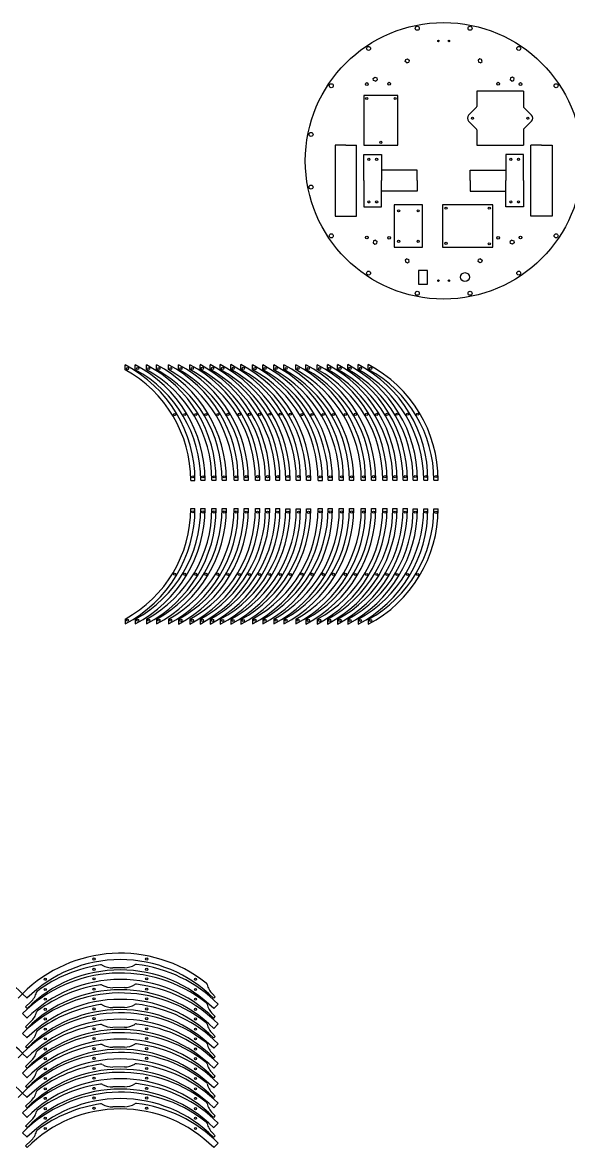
# Model space of a CAD drawing. Header units: millimetres. Extents: x -5261 to 5199, y -3405 to 2321.
# Drawn here: x -2005 to -1236, y -726 to 861 of the extents above; entities that cross this region are included whole.
import ezdxf

# ---------------------------------------------------------------- set-up
doc = ezdxf.new("R2010")
doc.units = ezdxf.units.MM
doc.layers.add('Capa1', color=7, linetype='Continuous')
doc.layers.add('Predeterminado', color=7, linetype='Continuous')

msp = doc.modelspace()

# ---------------------------------------------------------------- linework, layer by layer
at = {"layer": 'Capa1', "color": 7, "linetype": 'Continuous'}
for p, q in [((-1860.6, 371), (-1860.6, 377.8)), ((-1846.4, 371.1), (-1846.4, 377.9)), ((-1830.7, 371.1), (-1830.7, 377.9)), ((-1816.4, 371.2), (-1816.4, 378)), ((-1799.7, 371.2), (-1799.7, 378)), ((-1785.4, 371.3), (-1785.4, 378.1)), ((-1769.4, 371.3), (-1769.4, 378.1)), ((-1755.2, 371.4), (-1755.2, 378.2)), ((-1740.8, 371.4), (-1740.8, 378.2)), ((-1726.6, 371.5), (-1726.6, 378.3)), ((-1711.8, 371.5), (-1711.8, 378.3)), ((-1697.5, 371.5), (-1697.5, 378.4)), ((-1681.1, 371), (-1681.1, 377.8)), ((-1666.9, 371.1), (-1666.9, 377.9)), ((-1651.2, 371.1), (-1651.2, 377.9)), ((-1637, 371.2), (-1637, 378)), ((-1620.2, 371.2), (-1620.2, 378)), ((-1605.9, 371.3), (-1605.9, 378.1)), ((-1590, 371.3), (-1590, 378.1)), ((-1575.7, 371.4), (-1575.7, 378.2)), ((-1561.3, 371.4), (-1561.3, 378.2)), ((-1547.1, 371.5), (-1547.1, 378.3)), ((-1532.3, 371.5), (-1532.3, 378.3)), ((-1518.1, 371.5), (-1518.1, 378.4)), ((-1768.3, 215), (-1762.3, 215)), ((-1754.1, 215.1), (-1748.1, 215.1)), ((-1738.4, 215.1), (-1732.4, 215.1)), ((-1724.1, 215.2), (-1718.1, 215.2)), ((-1707.3, 215.2), (-1701.3, 215.2)), ((-1693.1, 215.3), (-1687.1, 215.3)), ((-1677.1, 215.3), (-1671.1, 215.3)), ((-1662.9, 215.4), (-1656.9, 215.4)), ((-1648.5, 215.4), (-1642.5, 215.4)), ((-1634.3, 215.4), (-1628.3, 215.4)), ((-1619.5, 215.4), (-1613.5, 215.4)), ((-1605.2, 215.5), (-1599.2, 215.5)), ((-1588.8, 215), (-1582.8, 215)), ((-1574.6, 215.1), (-1568.6, 215.1)), ((-1558.9, 215.1), (-1552.9, 215.1)), ((-1544.6, 215.2), (-1538.6, 215.2)), ((-1527.9, 215.2), (-1521.9, 215.2)), ((-1513.6, 215.3), (-1507.6, 215.3)), ((-1497.6, 215.3), (-1491.6, 215.3)), ((-1483.4, 215.4), (-1477.4, 215.4)), ((-1469, 215.4), (-1463, 215.4)), ((-1454.8, 215.4), (-1448.8, 215.4)), ((-1440, 215.4), (-1434, 215.4)), ((-1425.7, 215.5), (-1419.7, 215.5)), ((-1768.3, 175.5), (-1762.3, 175.5)), ((-1754.1, 175.4), (-1748.1, 175.4)), ((-1738.4, 175.4), (-1732.4, 175.4)), ((-1724.1, 175.4), (-1718.1, 175.4)), ((-1707.3, 175.4), (-1701.3, 175.4)), ((-1693.1, 175.3), (-1687.1, 175.3)), ((-1677.1, 175.3), (-1671.1, 175.3)), ((-1662.9, 175.2), (-1656.9, 175.2)), ((-1648.5, 175.2), (-1642.5, 175.2)), ((-1634.3, 175.1), (-1628.3, 175.1)), ((-1619.5, 175.1), (-1613.5, 175.1)), ((-1605.2, 175), (-1599.2, 175)), ((-1588.8, 175.5), (-1582.8, 175.5)), ((-1574.6, 175.4), (-1568.6, 175.4)), ((-1558.9, 175.4), (-1552.9, 175.4)), ((-1544.6, 175.4), (-1538.6, 175.4)), ((-1527.9, 175.4), (-1521.9, 175.4)), ((-1513.6, 175.3), (-1507.6, 175.3)), ((-1497.6, 175.3), (-1491.6, 175.3)), ((-1483.4, 175.2), (-1477.4, 175.2)), ((-1469, 175.2), (-1463, 175.2)), ((-1454.8, 175.1), (-1448.8, 175.1)), ((-1440, 175.1), (-1434, 175.1)), ((-1425.7, 175), (-1419.7, 175)), ((-1860.6, 19.5), (-1860.6, 12.7)), ((-1846.4, 19.4), (-1846.4, 12.6)), ((-1830.7, 19.4), (-1830.7, 12.6)), ((-1816.4, 19.3), (-1816.4, 12.5)), ((-1799.7, 19.3), (-1799.7, 12.5)), ((-1785.4, 19.2), (-1785.4, 12.4)), ((-1769.4, 19.2), (-1769.4, 12.4)), ((-1755.2, 19.2), (-1755.2, 12.3)), ((-1740.8, 19.2), (-1740.8, 12.3)), ((-1726.6, 19.1), (-1726.6, 12.3)), ((-1711.8, 19.1), (-1711.8, 12.3)), ((-1697.5, 19), (-1697.5, 12.2)), ((-1681.1, 19.5), (-1681.1, 12.7)), ((-1666.9, 19.4), (-1666.9, 12.6)), ((-1651.2, 19.4), (-1651.2, 12.6)), ((-1637, 19.3), (-1637, 12.5)), ((-1620.2, 19.3), (-1620.2, 12.5)), ((-1605.9, 19.2), (-1605.9, 12.4)), ((-1590, 19.2), (-1590, 12.4)), ((-1575.7, 19.2), (-1575.7, 12.3)), ((-1561.3, 19.2), (-1561.3, 12.3)), ((-1547.1, 19.1), (-1547.1, 12.3)), ((-1532.3, 19.1), (-1532.3, 12.3)), ((-1518.1, 19), (-1518.1, 12.2)), ((-1892.9, -468.7), (-1893.1, -468.6)), ((-1861.8, -472.2), (-1878.1, -472.4)), ((-1869.9, -475.3), (-1869.9, -475.3)), ((-1869.9, -475.3), (-1869.9, -475.3)), ((-1847.2, -468.1), (-1846.9, -468)), ((-1985.6, -507.1), (-1985.6, -506.9)), ((-1892.9, -496.7), (-1893.1, -496.6)), ((-1861.8, -500.2), (-1878.1, -500.4)), ((-1869.9, -503.3), (-1869.9, -503.3)), ((-1869.9, -503.3), (-1869.9, -503.3)), ((-1847.2, -496.1), (-1846.9, -496)), ((-2011.7, -515.3), (-2005.3, -509)), ((-1999, -515.3), (-2005.3, -509)), ((-2001.1, -527.6), (-1993.5, -520.2)), ((-1737.7, -509.2), (-1733.8, -513.2)), ((-1735.9, -515.3), (-1733.8, -513.2)), ((-1735.9, -529.7), (-1729.6, -523.4)), ((-1999, -543.3), (-2005.3, -537)), ((-1999, -529.7), (-2001.1, -527.6)), ((-1985.6, -535.1), (-1985.6, -534.9)), ((-1892.9, -524.7), (-1893.1, -524.6)), ((-1861.8, -528.2), (-1878.1, -528.4)), ((-1869.9, -531.3), (-1869.9, -531.3)), ((-1869.9, -531.3), (-1869.9, -531.3)), ((-1847.2, -524.1), (-1846.9, -524)), ((-1737.7, -537.2), (-1733.8, -541.2)), ((-2001.1, -555.6), (-1993.5, -548.2)), ((-1892.9, -552.7), (-1893.1, -552.6)), ((-1847.2, -552.1), (-1846.9, -552)), ((-1735.9, -543.3), (-1733.8, -541.2)), ((-1735.9, -557.7), (-1729.6, -551.4)), ((-1999, -571.3), (-2005.3, -565)), ((-1999, -557.7), (-2001.1, -555.6)), ((-1985.6, -563.1), (-1985.6, -562.9)), ((-1861.8, -556.2), (-1878.1, -556.4)), ((-1869.9, -559.3), (-1869.9, -559.3)), ((-1869.9, -559.3), (-1869.9, -559.3)), ((-1737.7, -565.2), (-1733.8, -569.2)), ((-1735.9, -571.3), (-1733.8, -569.2)), ((-2001.1, -583.6), (-1993.5, -576.2)), ((-1999, -585.7), (-2001.1, -583.6)), ((-1892.9, -580.7), (-1893.1, -580.6)), ((-1861.8, -584.2), (-1878.1, -584.4)), ((-1847.2, -580.1), (-1847, -580)), ((-1735.9, -585.7), (-1729.6, -579.4)), ((-2011.7, -599.3), (-2005.3, -593)), ((-1999, -599.3), (-2005.3, -593)), ((-1985.6, -591.1), (-1985.6, -590.9)), ((-1869.9, -587.3), (-1869.9, -587.3)), ((-1869.9, -587.3), (-1869.9, -587.3)), ((-1737.7, -593.2), (-1733.8, -597.2)), ((-1735.9, -599.3), (-1733.8, -597.2)), ((-2001.1, -611.6), (-1993.5, -604.2)), ((-1999, -613.7), (-2001.1, -611.6)), ((-1892.9, -608.7), (-1893, -608.6)), ((-1861.8, -612.2), (-1878.1, -612.4)), ((-1869.9, -615.3), (-1869.9, -615.3)), ((-1869.9, -615.3), (-1869.9, -615.3)), ((-1847.2, -608.1), (-1846.9, -608)), ((-1735.9, -613.7), (-1729.6, -607.4)), ((-1999, -627.3), (-2005.3, -621)), ((-2001.1, -639.6), (-1993.5, -632.2)), ((-1985.6, -619.1), (-1985.6, -618.9)), ((-1737.7, -621.2), (-1733.8, -625.2)), ((-1735.9, -627.3), (-1733.8, -625.2)), ((-2011.7, -655.3), (-2005.3, -649)), ((-1999, -655.3), (-2005.3, -649)), ((-1999, -641.7), (-2001.1, -639.6)), ((-1985.6, -647.1), (-1985.6, -646.9)), ((-1892.9, -636.7), (-1893, -636.6)), ((-1861.8, -640.2), (-1878.1, -640.4)), ((-1869.9, -643.3), (-1869.9, -643.3)), ((-1869.9, -643.3), (-1869.9, -643.3)), ((-1737.7, -649.2), (-1733.8, -653.2)), ((-1735.9, -641.7), (-1729.6, -635.4)), ((-2001.1, -667.6), (-1993.5, -660.2)), ((-1892.9, -664.7), (-1893.1, -664.6)), ((-1735.9, -655.3), (-1733.8, -653.2)), ((-1735.9, -669.7), (-1729.6, -663.4)), ((-1999, -683.3), (-2005.3, -677)), ((-1999, -669.7), (-2001.1, -667.6)), ((-1985.6, -675.1), (-1985.6, -674.9)), ((-1861.8, -668.2), (-1878.1, -668.4)), ((-1869.9, -671.3), (-1869.9, -671.3)), ((-1869.9, -671.3), (-1869.9, -671.3)), ((-1737.7, -677.2), (-1733.8, -681.2)), ((-1735.9, -683.3), (-1733.8, -681.2)), ((-2001.1, -695.6), (-1993.5, -688.2)), ((-1999, -697.7), (-2001.1, -695.6)), ((-1735.9, -697.7), (-1729.6, -691.4)), ((-1999, -711.3), (-2005.3, -705)), ((-1985.6, -703.1), (-1985.6, -702.9)), ((-1737.7, -705.2), (-1733.8, -709.2)), ((-1735.9, -711.3), (-1733.8, -709.2)), ((-2001.1, -723.6), (-1993.5, -716.2)), ((-1999, -725.7), (-2001.1, -723.6)), ((-1735.9, -725.7), (-1729.6, -719.4))]:
    msp.add_line(p, q, dxfattribs=at)
for centre, radius in [((-1449, 852.6), 2.83), ((-1374.7, 852.6), 2.83), ((-1517.7, 824.1), 2.83), ((-1306, 824.1), 2.83), ((-1570.2, 771.6), 2.83), ((-1253.4, 771.6), 2.83), ((-1598.7, 702.9), 2.83), ((-1598.7, 628.6), 2.83), ((-1570.2, 559.9), 2.83), ((-1253.4, 559.9), 2.83), ((-1517.7, 507.3), 2.83), ((-1306, 507.3), 2.83), ((-1449, 478.9), 2.83), ((-1374.7, 478.9), 2.83), ((-1857.3, 372.6), 1.5), ((-1843.1, 372.7), 1.5), ((-1827.4, 372.7), 1.5), ((-1813.1, 372.8), 1.5), ((-1796.4, 372.8), 1.5), ((-1782.1, 372.9), 1.5), ((-1766.1, 372.9), 1.5), ((-1751.9, 373), 1.5), ((-1737.5, 373), 1.5), ((-1723.3, 373), 1.5), ((-1708.5, 373), 1.5), ((-1694.2, 373.1), 1.5), ((-1677.8, 372.6), 1.5), ((-1663.6, 372.7), 1.5), ((-1647.9, 372.7), 1.5), ((-1633.7, 372.8), 1.5), ((-1616.9, 372.8), 1.5), ((-1602.6, 372.9), 1.5), ((-1586.6, 372.9), 1.5), ((-1572.4, 373), 1.5), ((-1558, 373), 1.5), ((-1543.8, 373), 1.5), ((-1529, 373), 1.5), ((-1514.8, 373.1), 1.5), ((-1791, 307.8), 1.5), ((-1776.7, 307.9), 1.5), ((-1761, 307.9), 1.5), ((-1746.8, 308), 1.5), ((-1730, 308), 1.5), ((-1715.8, 308.1), 1.5), ((-1699.8, 308.1), 1.5), ((-1685.6, 308.2), 1.5), ((-1671.2, 308.2), 1.5), ((-1656.9, 308.3), 1.5), ((-1642.1, 308.3), 1.5), ((-1627.9, 308.3), 1.5), ((-1611.5, 307.8), 1.5), ((-1597.3, 307.9), 1.5), ((-1581.6, 307.9), 1.5), ((-1567.3, 308), 1.5), ((-1550.5, 308), 1.5), ((-1536.3, 308.1), 1.5), ((-1520.3, 308.1), 1.5), ((-1506.1, 308.2), 1.5), ((-1491.7, 308.2), 1.5), ((-1477.5, 308.3), 1.5), ((-1462.7, 308.3), 1.5), ((-1448.4, 308.3), 1.5), ((-1765.3, 220), 1.5), ((-1751.1, 220.1), 1.5), ((-1735.4, 220.1), 1.5), ((-1721.1, 220.1), 1.5), ((-1704.3, 220.1), 1.5), ((-1690.1, 220.2), 1.5), ((-1674.1, 220.2), 1.5), ((-1659.9, 220.3), 1.5), ((-1645.5, 220.3), 1.5), ((-1631.3, 220.4), 1.5), ((-1616.5, 220.4), 1.5), ((-1602.2, 220.5), 1.5), ((-1585.8, 220), 1.5), ((-1571.6, 220.1), 1.5), ((-1555.9, 220.1), 1.5), ((-1541.6, 220.1), 1.5), ((-1524.9, 220.1), 1.5), ((-1510.6, 220.2), 1.5), ((-1494.6, 220.2), 1.5), ((-1480.4, 220.3), 1.5), ((-1466, 220.3), 1.5), ((-1451.8, 220.4), 1.5), ((-1437, 220.4), 1.5), ((-1422.7, 220.5), 1.5), ((-1765.3, 170.6), 1.5), ((-1751.1, 170.5), 1.5), ((-1735.4, 170.5), 1.5), ((-1721.1, 170.4), 1.5), ((-1704.3, 170.4), 1.5), ((-1690.1, 170.3), 1.5), ((-1674.1, 170.3), 1.5), ((-1659.9, 170.2), 1.5), ((-1645.5, 170.2), 1.5), ((-1631.3, 170.1), 1.5), ((-1616.5, 170.1), 1.5), ((-1602.2, 170), 1.5), ((-1585.8, 170.6), 1.5), ((-1571.6, 170.5), 1.5), ((-1555.9, 170.5), 1.5), ((-1541.6, 170.4), 1.5), ((-1524.9, 170.4), 1.5), ((-1510.6, 170.3), 1.5), ((-1494.6, 170.3), 1.5), ((-1480.4, 170.2), 1.5), ((-1466, 170.2), 1.5), ((-1451.8, 170.1), 1.5), ((-1437, 170.1), 1.5), ((-1422.7, 170), 1.5), ((-1791, 82.7), 1.5), ((-1776.7, 82.6), 1.5), ((-1761, 82.6), 1.5), ((-1746.8, 82.5), 1.5), ((-1730, 82.5), 1.5), ((-1715.8, 82.4), 1.5), ((-1699.8, 82.4), 1.5), ((-1685.6, 82.4), 1.5), ((-1671.2, 82.4), 1.5), ((-1656.9, 82.3), 1.5), ((-1642.1, 82.3), 1.5), ((-1627.9, 82.2), 1.5), ((-1611.5, 82.7), 1.5), ((-1597.3, 82.6), 1.5), ((-1581.6, 82.6), 1.5), ((-1567.3, 82.5), 1.5), ((-1550.5, 82.5), 1.5), ((-1536.3, 82.4), 1.5), ((-1520.3, 82.4), 1.5), ((-1506.1, 82.4), 1.5), ((-1491.7, 82.4), 1.5), ((-1477.5, 82.3), 1.5), ((-1462.7, 82.3), 1.5), ((-1448.4, 82.2), 1.5), ((-1857.3, 17.9), 1.5), ((-1843.1, 17.8), 1.5), ((-1827.4, 17.8), 1.5), ((-1813.1, 17.8), 1.5), ((-1796.4, 17.8), 1.5), ((-1782.1, 17.7), 1.5), ((-1766.1, 17.7), 1.5), ((-1751.9, 17.6), 1.5), ((-1737.5, 17.6), 1.5), ((-1723.3, 17.5), 1.5), ((-1708.5, 17.5), 1.5), ((-1694.2, 17.4), 1.5), ((-1677.8, 17.9), 1.5), ((-1663.6, 17.8), 1.5), ((-1647.9, 17.8), 1.5), ((-1633.7, 17.8), 1.5), ((-1616.9, 17.8), 1.5), ((-1602.6, 17.7), 1.5), ((-1586.6, 17.7), 1.5), ((-1572.4, 17.6), 1.5), ((-1558, 17.6), 1.5), ((-1543.8, 17.5), 1.5), ((-1529, 17.5), 1.5), ((-1514.8, 17.4), 1.5), ((-1904.6, -460), 1.5), ((-1830.3, -460), 1.5), ((-1904.6, -474.4), 1.5), ((-1830.3, -474.4), 1.5), ((-1973.3, -488.5), 1.5), ((-1904.6, -488), 1.5), ((-1830.3, -488), 1.5), ((-1761.6, -488.5), 1.5), ((-1973.3, -502.9), 1.5), ((-1904.6, -502.4), 1.5), ((-1830.3, -502.4), 1.5), ((-1761.6, -502.9), 1.5), ((-1973.3, -516.5), 1.5), ((-1904.6, -516), 1.5), ((-1830.3, -516), 1.5), ((-1761.6, -516.5), 1.5), ((-1973.3, -530.9), 1.5), ((-1904.6, -530.4), 1.5), ((-1830.3, -530.4), 1.5), ((-1761.6, -530.9), 1.5), ((-1973.3, -544.5), 1.5), ((-1904.6, -544), 1.5), ((-1830.3, -544), 1.5), ((-1761.6, -544.5), 1.5), ((-1973.3, -558.9), 1.5), ((-1973.3, -572.5), 1.5), ((-1904.6, -558.4), 1.5), ((-1904.6, -572), 1.5), ((-1830.3, -558.4), 1.5), ((-1830.3, -572), 1.5), ((-1761.6, -558.9), 1.5), ((-1761.6, -572.5), 1.5), ((-1973.3, -586.9), 1.5), ((-1904.6, -586.4), 1.5), ((-1830.3, -586.4), 1.5), ((-1761.6, -586.9), 1.5), ((-1973.3, -600.5), 1.5), ((-1904.6, -600), 1.5), ((-1830.3, -600), 1.5), ((-1761.6, -600.5), 1.5), ((-1973.3, -614.9), 1.5), ((-1904.6, -614.4), 1.5), ((-1830.3, -614.4), 1.5), ((-1761.6, -614.9), 1.5), ((-1973.3, -628.5), 1.5), ((-1904.6, -628), 1.5), ((-1830.3, -628), 1.5), ((-1761.6, -628.5), 1.5), ((-1973.3, -642.9), 1.5), ((-1904.6, -642.4), 1.5), ((-1830.3, -642.4), 1.5), ((-1761.6, -642.9), 1.5), ((-1973.3, -656.5), 1.5), ((-1904.6, -656), 1.5), ((-1830.3, -656), 1.5), ((-1761.6, -656.5), 1.5), ((-1973.3, -670.9), 1.5), ((-1904.6, -670.4), 1.5), ((-1830.3, -670.4), 1.5), ((-1761.6, -670.9), 1.5), ((-1973.3, -684.5), 1.5), ((-1973.3, -698.9), 1.5), ((-1761.6, -684.5), 1.5), ((-1761.6, -698.9), 1.5)]:
    msp.add_circle(centre, radius, dxfattribs=at)
for centre, radius, start, end in [((-1867.5, -646.8), 186, 45, 135.004), ((-1867.5, -661.3), 186, 44.996, 135), ((-1894.7, -471.7), 3.5, 61.0668, 98.1816), ((-1878.5, -442.4), 30, 241.0668, 270.7609), ((-1862.2, -442.2), 30, 270.7609, 300.4536), ((-1845.2, -471), 3.5, 83.3392, 120.4536), ((-1867.5, -674.8), 186, 45, 135.004), ((-1867.5, -689.3), 186, 44.996, 135), ((-2014.4, -498.7), 30, 314.2391, 343.9332), ((-1982.2, -507.9), 3.5, 126.8184, 163.9332), ((-1894.7, -499.7), 3.5, 61.0668, 98.1816), ((-1878.5, -470.4), 30, 241.0668, 270.7609), ((-1862.2, -470.2), 30, 270.7609, 300.4536), ((-1845.2, -499), 3.5, 83.3392, 120.4536), ((-1748.7, -496.6), 3.5, 14.5464, 51.6608), ((-1716.2, -488.2), 30, 194.5464, 224.2391), ((-1867.5, -702.8), 186, 45, 135.004), ((-1748.7, -524.6), 3.5, 14.5464, 51.6608), ((-1867.5, -717.3), 186, 44.996, 135), ((-2014.4, -526.7), 30, 314.2391, 343.9332), ((-1982.2, -535.9), 3.5, 126.8184, 163.9332), ((-1894.7, -527.7), 3.5, 61.0668, 98.1816), ((-1878.5, -498.4), 30, 241.0668, 270.7609), ((-1862.2, -498.2), 30, 270.7609, 300.4536), ((-1845.2, -527), 3.5, 83.3392, 120.4536), ((-1716.2, -516.2), 30, 194.5464, 224.2391), ((-1867.5, -730.8), 186, 45, 135.004), ((-1894.7, -555.7), 3.5, 61.0668, 98.1816), ((-1878.5, -526.4), 30, 241.0668, 270.7609), ((-1862.2, -526.2), 30, 270.7609, 300.4536), ((-1845.2, -555), 3.5, 83.3392, 120.4536), ((-1748.7, -552.6), 3.5, 14.5464, 51.6608), ((-1716.2, -544.2), 30, 194.5464, 224.2391), ((-1867.5, -745.3), 186, 44.996, 135), ((-2014.4, -554.7), 30, 314.2391, 343.9332), ((-1982.2, -563.9), 3.5, 126.8184, 163.9332), ((-1867.5, -758.8), 186, 45, 135.004), ((-1894.7, -583.7), 3.5, 61.0668, 98.1816), ((-1878.5, -554.4), 30, 241.0668, 270.7609), ((-1862.2, -554.2), 30, 270.7609, 300.1161), ((-1845.2, -583), 3.5, 83.3389, 120.1161), ((-1748.7, -580.6), 3.5, 14.5464, 51.6608), ((-1716.2, -572.2), 30, 194.5464, 224.2391), ((-1867.5, -773.3), 186, 44.996, 135), ((-1867.5, -786.8), 186, 45, 135.004), ((-2014.4, -582.7), 30, 314.2391, 343.9332), ((-1982.2, -591.9), 3.5, 126.8184, 163.9332), ((-1867.5, -801.3), 186, 44.996, 135), ((-1982.2, -619.9), 3.5, 126.8184, 163.9332), ((-1894.7, -611.7), 3.5, 61.3913, 98.1819), ((-1878.5, -582.4), 30, 241.3913, 270.7609), ((-1862.2, -582.2), 30, 270.7609, 300.4536), ((-1845.2, -611), 3.5, 83.3392, 120.4536), ((-1748.7, -608.6), 3.5, 14.5464, 51.6608), ((-1716.2, -600.2), 30, 194.5464, 224.2391), ((-1867.5, -814.8), 186, 45, 135.004), ((-2014.4, -610.7), 30, 314.2391, 343.9332), ((-1748.7, -636.6), 3.5, 14.5464, 51.6608), ((-1867.5, -829.3), 186, 44.996, 135), ((-2014.4, -638.7), 30, 314.2391, 343.9332), ((-1982.2, -647.9), 3.5, 126.8184, 163.9332), ((-1894.7, -639.7), 3.5, 61.3913, 98.1819), ((-1878.5, -610.4), 30, 241.3913, 270.7609), ((-1862.2, -610.2), 30, 270.7609, 300.4536), ((-1845.2, -639), 3.5, 83.3392, 120.4536), ((-1716.2, -628.2), 30, 194.5464, 224.2391), ((-1867.5, -842.8), 186, 45, 135.004), ((-1894.7, -667.7), 3.5, 61.0668, 98.1816), ((-1878.5, -638.4), 30, 241.0668, 270.7609), ((-1862.2, -638.2), 30, 270.7609, 300.4536), ((-1845.2, -667), 3.5, 83.3392, 120.4536), ((-1748.7, -664.6), 3.5, 14.5464, 51.6608), ((-1716.2, -656.2), 30, 194.5464, 224.2391), ((-1867.5, -857.3), 186, 44.996, 135), ((-2014.4, -666.7), 30, 314.2391, 343.9332), ((-1982.2, -675.9), 3.5, 126.8184, 163.9332), ((-1748.7, -692.6), 3.5, 14.5464, 51.6608), ((-1716.2, -684.2), 30, 194.5464, 224.2391), ((-2014.4, -694.7), 30, 314.2391, 343.9332), ((-1982.2, -703.9), 3.5, 126.8184, 163.9332)]:
    msp.add_arc(centre, radius, start, end, dxfattribs=at)
at = {"layer": 'Predeterminado', "color": 7, "linetype": 'Continuous'}
for p, q in [((-1465.4, 808.5), (-1462.6, 809.5)), ((-1462.6, 809.5), (-1460.4, 807.7)), ((-1361, 809.5), (-1363.3, 807.7)), ((-1358.3, 808.5), (-1361, 809.5)), ((-1465.9, 805.7), (-1465.4, 808.5)), ((-1463.6, 803.8), (-1465.9, 805.7)), ((-1463.6, 803.8), (-1460.9, 804.8)), ((-1460.4, 807.7), (-1460.9, 804.8)), ((-1363.3, 807.7), (-1362.8, 804.8)), ((-1360, 803.8), (-1362.8, 804.8)), ((-1360, 803.8), (-1357.8, 805.7)), ((-1357.8, 805.7), (-1358.3, 808.5)), ((-1511, 781.6), (-1508.8, 783.5)), ((-1510.5, 778.8), (-1511, 781.6)), ((-1507.8, 777.8), (-1510.5, 778.8)), ((-1508.8, 783.5), (-1506, 782.5)), ((-1507.8, 777.8), (-1505.5, 779.7)), ((-1506, 782.5), (-1505.5, 779.7)), ((-1317.6, 782.5), (-1318.1, 779.7)), ((-1315.9, 777.8), (-1318.1, 779.7)), ((-1314.9, 783.5), (-1317.6, 782.5)), ((-1315.9, 777.8), (-1313.2, 778.8)), ((-1312.7, 781.6), (-1314.9, 783.5)), ((-1313.2, 778.8), (-1312.7, 781.6)), ((-1299.3, 763.7), (-1365.3, 763.7)), ((-1365.3, 763.7), (-1365.3, 742.1)), ((-1299.3, 763.7), (-1299.3, 742.1)), ((-1476.3, 757.7), (-1524.3, 757.7)), ((-1524.3, 757.7), (-1524.3, 687.7)), ((-1476.3, 687.7), (-1476.3, 757.7)), ((-1376.7, 730), (-1365.9, 740.7)), ((-1288, 730), (-1298.8, 740.7)), ((-1365.9, 710.8), (-1376.7, 721.5)), ((-1298.8, 710.8), (-1288, 721.5)), ((-1365.3, 709.4), (-1365.3, 687.7)), ((-1299.3, 709.4), (-1299.3, 687.7)), ((-1549.8, 687.7), (-1564.8, 687.7)), ((-1564.8, 687.7), (-1564.8, 587.7)), ((-1549.8, 687.7), (-1534.8, 687.7)), ((-1534.8, 587.7), (-1534.8, 687.7)), ((-1524.3, 687.7), (-1476.3, 687.7)), ((-1365.3, 687.7), (-1299.3, 687.7)), ((-1273.8, 687.7), (-1288.8, 687.7)), ((-1288.8, 587.7), (-1288.8, 687.7)), ((-1273.8, 687.7), (-1258.8, 687.7)), ((-1258.8, 687.7), (-1258.8, 587.7)), ((-1524.3, 637.7), (-1524.3, 674.7)), ((-1524.3, 674.7), (-1499.3, 674.7)), ((-1499.3, 674.7), (-1499.3, 637.7)), ((-1299.3, 674.7), (-1324.3, 674.7)), ((-1324.3, 674.7), (-1324.3, 637.7)), ((-1299.3, 637.7), (-1299.3, 674.7)), ((-1449.3, 652.7), (-1499.3, 652.7)), ((-1449.3, 637.7), (-1449.3, 652.7)), ((-1374.3, 637.7), (-1374.3, 652.7)), ((-1374.3, 652.7), (-1324.3, 652.7)), ((-1524.3, 637.7), (-1524.3, 600.7)), ((-1499.3, 600.7), (-1499.3, 637.7)), ((-1449.3, 637.7), (-1449.3, 622.7)), ((-1374.3, 637.7), (-1374.3, 622.7)), ((-1324.3, 600.7), (-1324.3, 637.7)), ((-1299.3, 637.7), (-1299.3, 600.7)), ((-1449.3, 622.7), (-1499.3, 622.7)), ((-1374.3, 622.7), (-1324.3, 622.7)), ((-1441.6, 603.7), (-1481.6, 603.7)), ((-1481.6, 603.7), (-1481.6, 543.7)), ((-1441.6, 543.7), (-1441.6, 603.7)), ((-1342.4, 603.6), (-1413.5, 603.6)), ((-1413.5, 603.6), (-1413.5, 543.9)), ((-1342.4, 543.9), (-1342.4, 603.6)), ((-1564.8, 587.7), (-1534.8, 587.7)), ((-1524.3, 600.7), (-1499.3, 600.7)), ((-1299.3, 600.7), (-1324.3, 600.7)), ((-1258.8, 587.7), (-1288.8, 587.7)), ((-1510.5, 552.7), (-1511, 549.8)), ((-1511, 549.8), (-1508.8, 548)), ((-1507.8, 553.7), (-1510.5, 552.7)), ((-1508.8, 548), (-1506, 549)), ((-1507.8, 553.7), (-1505.5, 551.8)), ((-1506, 549), (-1505.5, 551.8)), ((-1481.6, 543.7), (-1441.6, 543.7)), ((-1413.5, 543.9), (-1342.4, 543.9)), ((-1315.9, 553.7), (-1318.1, 551.8)), ((-1317.6, 549), (-1318.1, 551.8)), ((-1314.9, 548), (-1317.6, 549)), ((-1315.9, 553.7), (-1313.2, 552.7)), ((-1312.7, 549.8), (-1314.9, 548)), ((-1313.2, 552.7), (-1312.7, 549.8)), ((-1463.6, 527.6), (-1465.9, 525.8)), ((-1465.9, 525.8), (-1465.4, 522.9)), ((-1463.6, 527.6), (-1460.9, 526.6)), ((-1462.6, 521.9), (-1460.4, 523.8)), ((-1460.4, 523.8), (-1460.9, 526.6)), ((-1363.3, 523.8), (-1362.8, 526.6)), ((-1361, 521.9), (-1363.3, 523.8)), ((-1360, 527.6), (-1362.8, 526.6)), ((-1360, 527.6), (-1357.8, 525.8)), ((-1357.8, 525.8), (-1358.3, 522.9)), ((-1465.4, 522.9), (-1462.6, 521.9)), ((-1434.6, 511.2), (-1447.1, 511.2)), ((-1447.1, 511.2), (-1447.1, 491.5)), ((-1434.6, 491.5), (-1434.6, 511.2)), ((-1358.3, 522.9), (-1361, 521.9)), ((-1447.1, 491.5), (-1434.6, 491.5))]:
    msp.add_line(p, q, dxfattribs=at)
for centre, radius in [((-1411.8, 665.7), 195), ((-1419.2, 834.7), 1), ((-1404.5, 834.7), 1), ((-1520.1, 774), 2), ((-1488.6, 774.4), 2), ((-1335.1, 774.4), 2), ((-1303.6, 774), 2), ((-1520.3, 753.5), 1.5), ((-1480.3, 753.5), 1.5), ((-1371.3, 725.7), 1.5), ((-1293.3, 725.7), 1.5), ((-1500.3, 691.7), 1.5), ((-1517.3, 667.7), 1.5), ((-1506.3, 667.7), 1.5), ((-1317.3, 667.7), 1.5), ((-1306.3, 667.7), 1.5), ((-1517.3, 607.7), 1.5), ((-1506.3, 607.7), 1.5), ((-1317.3, 607.7), 1.5), ((-1306.3, 607.7), 1.5), ((-1475.3, 595.2), 1.5), ((-1447.8, 595.2), 1.5), ((-1408.5, 598.8), 1.5), ((-1347.5, 598.8), 1.5), ((-1520.1, 557.5), 2), ((-1488.6, 557.1), 2), ((-1335.1, 557.1), 2), ((-1303.6, 557.5), 2), ((-1475.3, 552.2), 1.5), ((-1447.8, 552.2), 1.5), ((-1408.5, 549.3), 1.5), ((-1347.5, 548.7), 1.5), ((-1381.8, 501.7), 6.25), ((-1419.2, 496.7), 1), ((-1404.5, 496.7), 1)]:
    msp.add_circle(centre, radius, dxfattribs=at)
for centre, radius, start, end in [((-1372.4, 725.7), 6, 135, 225), ((-1367.3, 742.1), 2, 315, 0), ((-1297.3, 742.1), 2, 180, 225), ((-1292.3, 725.7), 6, 315, 45), ((-1367.3, 709.4), 2, 0, 45), ((-1297.3, 709.4), 2, 135, 180), ((-1946.3, 215), 184, 0, 62.2456), ((-1946.3, 215), 178, 0, 61.2244), ((-1932.1, 215.1), 184, 0, 62.2456), ((-1932.1, 215.1), 178, 0, 61.2244), ((-1916.4, 215.1), 184, 0, 62.2456), ((-1916.4, 215.1), 178, 0, 61.2244), ((-1902.1, 215.2), 184, 0, 62.2456), ((-1902.1, 215.2), 178, 0, 61.2244), ((-1885.3, 215.2), 184, 0, 62.2456), ((-1885.3, 215.2), 178, 0, 61.2244), ((-1871.1, 215.3), 184, 0, 62.2456), ((-1871.1, 215.3), 178, 0, 61.2244), ((-1855.1, 215.3), 184, 0, 62.2456), ((-1855.1, 215.3), 178, 0, 61.2244), ((-1840.9, 215.4), 184, 0, 62.2456), ((-1840.9, 215.4), 178, 0, 61.2244), ((-1826.5, 215.4), 184, 0, 62.2456), ((-1826.5, 215.4), 178, 0, 61.2244), ((-1812.3, 215.4), 184, 0, 62.2456), ((-1812.3, 215.4), 178, 0, 61.2244), ((-1797.5, 215.4), 184, 0, 62.2456), ((-1797.5, 215.4), 178, 0, 61.2244), ((-1783.2, 215.5), 184, 0, 62.2456), ((-1783.2, 215.5), 178, 0, 61.2244), ((-1766.8, 215), 184, 0, 62.2456), ((-1766.8, 215), 178, 0, 61.2244), ((-1752.6, 215.1), 184, 0, 62.2456), ((-1752.6, 215.1), 178, 0, 61.2244), ((-1736.9, 215.1), 184, 0, 62.2456), ((-1736.9, 215.1), 178, 0, 61.2244), ((-1722.6, 215.2), 184, 0, 62.2456), ((-1722.6, 215.2), 178, 0, 61.2244), ((-1705.9, 215.2), 184, 0, 62.2456), ((-1705.9, 215.2), 178, 0, 61.2244), ((-1691.6, 215.3), 184, 0, 62.2456), ((-1691.6, 215.3), 178, 0, 61.2244), ((-1675.6, 215.3), 184, 0, 62.2456), ((-1675.6, 215.3), 178, 0, 61.2244), ((-1661.4, 215.4), 184, 0, 62.2456), ((-1661.4, 215.4), 178, 0, 61.2244), ((-1647, 215.4), 184, 0, 62.2456), ((-1647, 215.4), 178, 0, 61.2244), ((-1632.8, 215.4), 184, 0, 62.2456), ((-1632.8, 215.4), 178, 0, 61.2244), ((-1618, 215.4), 184, 0, 62.2456), ((-1618, 215.4), 178, 0, 61.2244), ((-1603.7, 215.5), 184, 0, 62.2456), ((-1603.7, 215.5), 178, 0, 61.2244), ((-1946.3, 175.5), 184, 297.7544, 0), ((-1946.3, 175.5), 178, 298.7756, 0), ((-1932.1, 175.4), 184, 297.7544, 0), ((-1932.1, 175.4), 178, 298.7756, 0), ((-1916.4, 175.4), 184, 297.7544, 0), ((-1916.4, 175.4), 178, 298.7756, 0), ((-1902.1, 175.4), 184, 297.7544, 0), ((-1902.1, 175.4), 178, 298.7756, 0), ((-1885.3, 175.4), 184, 297.7544, 0), ((-1885.3, 175.4), 178, 298.7756, 0), ((-1871.1, 175.3), 184, 297.7544, 0), ((-1871.1, 175.3), 178, 298.7756, 0), ((-1855.1, 175.3), 184, 297.7544, 0), ((-1855.1, 175.3), 178, 298.7756, 0), ((-1840.9, 175.2), 184, 297.7544, 0), ((-1840.9, 175.2), 178, 298.7756, 0), ((-1826.5, 175.2), 184, 297.7544, 0), ((-1826.5, 175.2), 178, 298.7756, 0), ((-1812.3, 175.1), 184, 297.7544, 0), ((-1812.3, 175.1), 178, 298.7756, 0), ((-1797.5, 175.1), 184, 297.7544, 0), ((-1797.5, 175.1), 178, 298.7756, 0), ((-1783.2, 175), 184, 297.7544, 0), ((-1783.2, 175), 178, 298.7756, 0), ((-1766.8, 175.5), 184, 297.7544, 0), ((-1766.8, 175.5), 178, 298.7756, 0), ((-1752.6, 175.4), 184, 297.7544, 0), ((-1752.6, 175.4), 178, 298.7756, 0), ((-1736.9, 175.4), 184, 297.7544, 0), ((-1736.9, 175.4), 178, 298.7756, 0), ((-1722.6, 175.4), 184, 297.7544, 0), ((-1722.6, 175.4), 178, 298.7756, 0), ((-1705.9, 175.4), 184, 297.7544, 0), ((-1705.9, 175.4), 178, 298.7756, 0), ((-1691.6, 175.3), 184, 297.7544, 0), ((-1691.6, 175.3), 178, 298.7756, 0), ((-1675.6, 175.3), 184, 297.7544, 0), ((-1675.6, 175.3), 178, 298.7756, 0), ((-1661.4, 175.2), 184, 297.7544, 0), ((-1661.4, 175.2), 178, 298.7756, 0), ((-1647, 175.2), 184, 297.7544, 0), ((-1647, 175.2), 178, 298.7756, 0), ((-1632.8, 175.1), 184, 297.7544, 0), ((-1632.8, 175.1), 178, 298.7756, 0), ((-1618, 175.1), 184, 297.7544, 0), ((-1618, 175.1), 178, 298.7756, 0), ((-1603.7, 175), 184, 297.7544, 0), ((-1603.7, 175), 178, 298.7756, 0), ((-1867.5, -646.8), 195, 51.6608, 135.004), ((-1867.5, -661.3), 195, 98.1816, 126.8184), ((-1867.5, -661.3), 195, 98.1816, 126.8184), ((-1867.5, -661.3), 195, 44.996, 83.3392), ((-1867.5, -661.3), 195, 44.996, 83.3392), ((-2143.2, -646.8), 195, 44.996, 60.8392), ((-1867.5, -674.8), 195, 51.6608, 135.004), ((-1867.5, -689.3), 195, 98.1816, 126.8184), ((-1867.5, -689.3), 195, 98.1816, 126.8184), ((-1867.5, -689.3), 195, 44.996, 83.3392), ((-1867.5, -689.3), 195, 44.996, 83.3392), ((-1867.5, -702.8), 195, 51.6608, 135.004), ((-1867.5, -730.8), 195, 51.6608, 135.004), ((-1867.5, -717.3), 195, 98.1816, 126.8184), ((-1867.5, -717.3), 195, 98.1816, 126.8184), ((-1867.5, -717.3), 195, 44.996, 83.3392), ((-1867.5, -717.3), 195, 44.996, 83.3392), ((-1867.5, -745.3), 195, 98.1816, 126.8184), ((-1867.5, -745.3), 195, 98.1816, 126.8184), ((-1867.5, -745.3), 195, 44.996, 83.3392), ((-1867.5, -745.3), 195, 44.996, 83.3392), ((-2143.2, -730.8), 195, 44.996, 60.8392), ((-1867.5, -758.8), 195, 51.6608, 135.004), ((-1867.5, -773.3), 195, 98.1816, 126.8184), ((-1867.5, -773.3), 195, 98.1816, 126.8184), ((-1867.5, -773.3), 195, 44.996, 83.3389), ((-1867.5, -773.3), 195, 44.996, 83.3389), ((-1867.5, -786.8), 195, 51.6608, 135.004), ((-2143.2, -786.8), 195, 44.996, 60.8392), ((-1867.5, -801.3), 195, 98.1819, 126.8184), ((-1867.5, -801.3), 195, 98.1819, 126.8184), ((-1867.5, -801.3), 195, 44.996, 83.3392), ((-1867.5, -801.3), 195, 44.996, 83.3392), ((-1867.5, -814.8), 195, 51.6608, 135.004), ((-1867.5, -842.8), 195, 51.6608, 135.004), ((-1867.5, -829.3), 195, 98.1819, 126.8184), ((-1867.5, -829.3), 195, 98.1819, 126.8184), ((-1867.5, -829.3), 195, 44.996, 83.3392), ((-1867.5, -857.3), 195, 98.1816, 126.8184), ((-1867.5, -857.3), 195, 98.1816, 126.8184), ((-1867.5, -857.3), 195, 44.996, 83.3392)]:
    msp.add_arc(centre, radius, start, end, dxfattribs=at)

doc.saveas('drawing.dxf')
